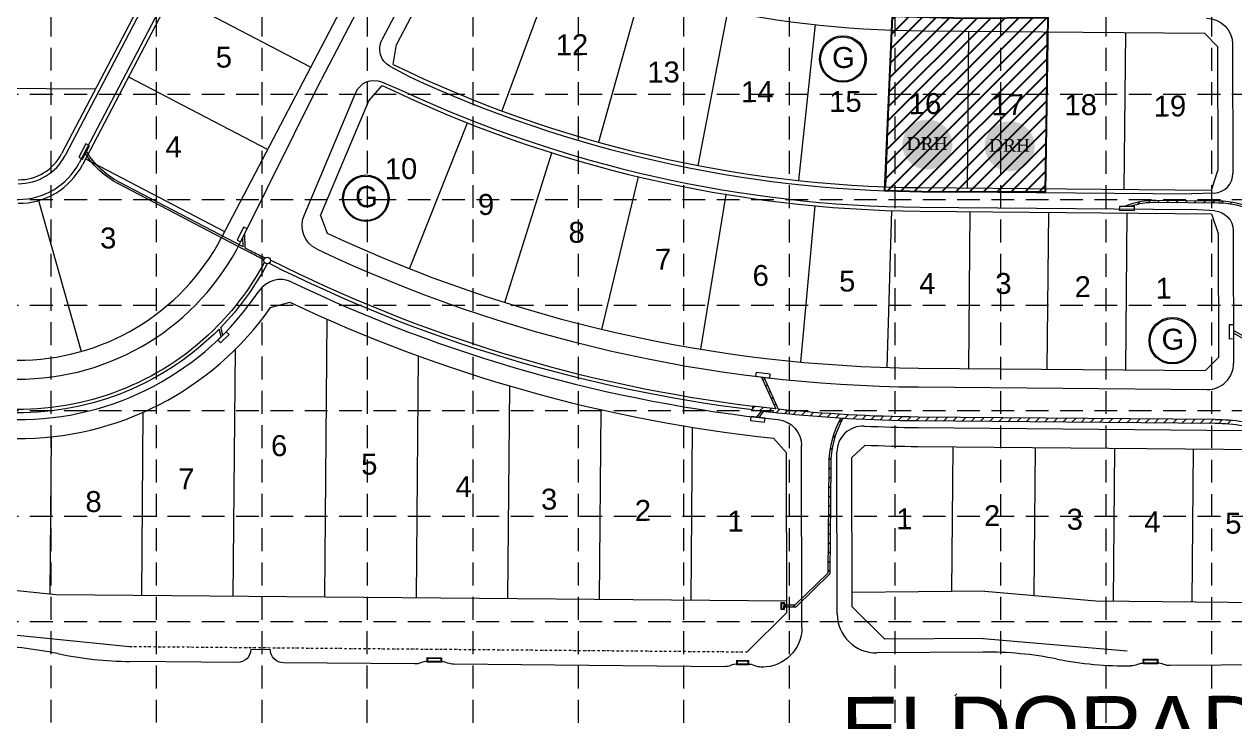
# Model space of a CAD drawing. Header units: inches. Extents: x 5975 to 9213, y 2836 to 8009.
# Drawn here: x 6687 to 7613, y 5265 to 5799 of the extents above; entities that cross this region are included whole.
import ezdxf
from ezdxf.enums import TextEntityAlignment as Align

# ---------------------------------------------------------------- set-up
doc = ezdxf.new("R2010")
doc.units = ezdxf.units.IN
doc.header["$MEASUREMENT"] = 0
for name, pattern in [('DASHED', [0.75, 0.5, -0.25]), ('DGN Style 4', [3.552404, 1.775093, -0.887546, 0.002219, -0.887546]), ('HIDDEN', [0.375, 0.25, -0.125])]:
    doc.linetypes.add(name, pattern=pattern)
for name, color, linetype, lineweight in [('0520al - Level 14', 7, 'Continuous', 0), ('0572al - Level 46', 7, 'Continuous', 0), ('BLOCKS', 7, 'Continuous', 0), ('Level 11', 7, 'Continuous', 0), ('Level 22', 7, 'Continuous', 0), ('Level 47', 7, 'Continuous', 0), ('Level 6', 7, 'Continuous', 0), ('LOGO', 7, 'Continuous', 0), ('STORM', 5, 'Continuous', 0)]:
    doc.layers.add(name, color=color, linetype=linetype, lineweight=lineweight)
for name, color, linetype in [('BASE', 7, 'Continuous'), ('GRID', 254, 'DASHED'), ('SODDED LOT', 2, 'Continuous')]:
    doc.layers.add(name, color=color, linetype=linetype)
doc.styles.add('DRHorton', font='dutcheb.ttf')
doc.styles.get("Standard").update_dxf_attribs({"font": 'ARIAL.TTF'})

# ---------------------------------------------------------------- blocks, each defined once
blk = doc.blocks.new('DRHorton')
h = blk.add_hatch(color=1)
h.paths.add_polyline_path([(78.7, 25.78, 1), (40.43, 25.78, 1)])
h.paths.add_polyline_path([(42.33, 17.91), (76.5, 17.91), (76.5, 34.87), (42.33, 34.87)], flags=24)
at = {"layer": 'BASE', "color": 176, "style": 'DRHorton'}
blk.add_text('DRH', height=9.814, dxfattribs=at).set_placement((59.39, 21.64), align=Align.CENTER)

msp = doc.modelspace()

# ---------------------------------------------------------------- hatches: boundary and pattern name
at = {"layer": 'SODDED LOT'}
h = msp.add_hatch(dxfattribs=at)
h.set_pattern_fill('ANSI31', color=256, scale=60, style=0)
h.paths.add_polyline_path([(7351.01, 5804.8), (7407.43, 5803.41), (7469.69, 5803.96), (7467.74, 5670.6), (7382.98, 5670.32), (7345.18, 5671.16)])
h.paths.add_polyline_path([(7400.62, 5966.19), (7520.73, 5964.5), (7519.61, 5830.4), (7399.21, 5831.25)])
h.paths.add_polyline_path([(7405.78, 6113), (7526.59, 6111.38), (7524.17, 5978.09), (7406.18, 5978.49), (7405.78, 6111.38)])
h.paths.add_polyline_path([(7507.01, 6746.99), (7630.07, 6747.51), (7631.11, 6874.69), (7507.01, 6874.69)])
h.paths.add_polyline_path([(7507.53, 6684.07), (7628.43, 6683.46), (7628.51, 6649.29), (7618.65, 6630.08), (7607.22, 6620.74), (7590.09, 6616.07), (7524.66, 6615.03), (7513.24, 6616.59), (7508.05, 6622.82), (7508.05, 6628.53)])
h.paths.add_polyline_path([(7486.51, 6405.99), (7512.73, 6284.4), (7603.96, 6289.11), (7625.98, 6307.98), (7628.6, 6325.8), (7630.7, 6360.39), (7517.97, 6426.96), (7506.96, 6412.28), (7493.85, 6408.09)])
h.paths.add_polyline_path([(7316.81, 6791.63), (7244.82, 6679.87), (7298.17, 6645.16), (7363.39, 6758.61)])
h.paths.add_polyline_path([(7090.29, 6927.15), (7032.12, 6805.45), (7083.1, 6779.07), (7147.87, 6895.38)])
h.paths.add_polyline_path([(7179.83, 7077.56), (7120.72, 6953.95), (7120.72, 6946.47), (7129.56, 6941.72), (7169.64, 6917.27), (7236.91, 7049.03)])
h.paths.add_polyline_path([(6973.21, 7146.91), (6935.84, 7018.55), (7045.9, 6977.12), (7094.82, 7099.37), (7035.71, 7124.5)])
h.paths.add_polyline_path([(6656.93, 7225.64), (6650.99, 7071.52), (6709.17, 7064.73), (6722.34, 7209.93)])
h.paths.add_polyline_path([(7291.62, 5043.7), (7267.69, 5045.25), (7233.72, 5083.44), (7229.48, 5188.01), (7225.23, 5201.12), (7256.11, 5201.12), (7270.39, 5195.72), (7276.56, 5187.23), (7281.58, 5172.57), (7281.2, 5106.98)])
h.paths.add_polyline_path([(8380.58, 5174.1), (8367.57, 5174.1), (8344.07, 5199.1), (8368.57, 5174.1), (8268.46, 5173.11), (8225.45, 5176.61), (8160.42, 5181.61), (8079.9, 5182.11), (7307.5, 5175.7), (7308.3, 5191.69), (7317.1, 5206.89), (7337.1, 5212.49), (7533.14, 5214.89), (7553.14, 5209.29), (7565.14, 5214.09), (7721.16, 5214.89), (7733.17, 5210.89), (7745.17, 5216.49), (8051.45, 5218.37), (8065.8, 5214.5), (8077.67, 5217.54), (8194.42, 5217.15), (8241.74, 5210.09), (8358.99, 5207.26), (8368.17, 5202.32), (8374.52, 5194.55), (8378.76, 5183.96)])
h.paths.add_polyline_path([(8704.79, 5136.17), (8691.79, 5133.64), (8753.34, 4894.96), (8772.65, 4849.2), (8813.78, 4777.7), (9048.19, 4361.94), (9072.43, 4375.67), (8939.12, 4584.85), (8791.14, 4879.37), (8747.51, 5047.36), (8711.16, 5128.12)])
h.paths.add_polyline_path([(8681.52, 5186.17), (8415.52, 5185), (8417.85, 5203.66), (8426.6, 5215.33), (8445.85, 5219.99), (8469.19, 5219.99), (8474.44, 5220.58), (8676.85, 5222.91)])
h.paths.add_polyline_path([(8413.35, 4565.98), (8280.46, 4491.51), (8281.98, 4449.25), (8282.28, 4441.35), (8285.63, 4434.36), (8293.84, 4431.32), (8314.21, 4430.71), (8347.06, 4434.05), (8381.72, 4441.65), (8415.78, 4453.81), (8447.71, 4468.4), (8453.19, 4473.27), (8455.92, 4478.43), (8455.92, 4486.64), (8454.71, 4494.24)])
h.paths.add_polyline_path([(7193.84, 4567.18), (7193.14, 4432.02), (7264.33, 4432.69), (7264.78, 4566.81)])
h.paths.add_polyline_path([(7387.96, 5013.68), (7387.48, 4885.26), (7390.38, 4884.78), (7393.04, 4881.88), (7448.68, 4881.39), (7449.65, 5014.17)])
h.paths.add_polyline_path([(7937.33, 4711.8), (7937.48, 4577.46), (8004.15, 4576.95), (8025.44, 4578.49), (8046.46, 4586.43), (8056.72, 4593.35), (8059.01, 4600.35), (8058.83, 4607.07), (8056.62, 4612.2), (8004.18, 4703.63), (7999.2, 4708.38), (7993.32, 4711.1), (7985.17, 4711.77), (7943.07, 4712)])
h.paths.add_polyline_path([(8015.77, 4750.82), (8064.6, 4866.71), (8098.83, 4868.07), (8104.76, 4866.25), (8126.21, 4865.79), (8140.36, 4860.77), (8149.94, 4853.02), (8155.42, 4844.35), (8158.61, 4832.03), (8161.35, 4819.71), (8164.09, 4819.26), (8173.68, 4785.04), (8042.69, 4711.59), (8042.24, 4719.34), (8039.04, 4729.84), (8031.74, 4739.87), (8019.87, 4748.54)])
h.paths.add_polyline_path([(8285.97, 4402.91), (8285.64, 4269.3), (8320.6, 4269.71), (8347.34, 4271.36), (8371.6, 4273.82), (8350.22, 4407.04), (8339.11, 4405.4), (8323.48, 4403.75), (8309.91, 4403.34), (8289.34, 4402.93)])
h.paths.add_polyline_path([(6997, 4412.5), (6873.98, 4344.71), (6871.32, 4343.51), (6871.8, 4331.43), (6873.25, 4329.98), (6874.7, 4313.81), (6877.36, 4297.87), (6884.6, 4287.25), (6897.65, 4277.59), (6912.38, 4274.69), (6930.5, 4273.97), (6931.95, 4271.79), (7003.68, 4271.79), (7025.42, 4391.8), (7016, 4394.94), (7006.58, 4401.46), (7001.51, 4406.77)])

# ---------------------------------------------------------------- linework, layer by layer
at = {"layer": '0520al - Level 14', "color": 7, "linetype": 'Continuous', "lineweight": 0}
msp.add_line((7398.63, 5285.05), (7400.16, 5286.58), dxfattribs=at)
at = {"layer": '0572al - Level 46', "color": 7, "linetype": 'DGN Style 4', "lineweight": 0}
msp.add_line((6767.74, 5322.73), (7240.03, 5318.59), dxfattribs=at)
at = {"layer": 'BLOCKS'}
for centre, radius in [((7313.12, 5772.12), 17.8), ((7313.06, 5772.05), 16.97), ((6948.44, 5665.64), 17.8), ((6948.38, 5665.56), 16.97), ((7565.01, 5556.65), 17.8), ((7564.96, 5556.57), 16.97)]:
    msp.add_circle(centre, radius, dxfattribs=at)
at = {"layer": 'GRID', "color": 252, "linetype": 'HIDDEN', "lineweight": 0, "ltscale": 70}
for p, q in [((7110.91, 3243.14), (7110.91, 7924.45)), ((7191.62, 3243.12), (7191.62, 7924.45)), ((7272.33, 3243.11), (7272.33, 7924.45)), ((7353.04, 3243.1), (7353.04, 7924.45)), ((7433.75, 3243.09), (7433.75, 7924.45)), ((7514.46, 3243.07), (7514.46, 7924.45)), ((7595.17, 3243.06), (7595.17, 7924.45)), ((6708.29, 3243.2), (6707.46, 7921.29)), ((6788.36, 3243.19), (6788.38, 7921.24)), ((6869.29, 3243.17), (6869.2, 7921.22)), ((6949.5, 3243.16), (6949.66, 7921.21)), ((7030.23, 3243.15), (7030.72, 7921.1)), ((6061.68, 5745.28), (9128.65, 5745.28)), ((6061.68, 5664.57), (9128.65, 5664.57)), ((6061.68, 5583.86), (9128.65, 5583.86)), ((6061.68, 5503.15), (9128.65, 5503.15)), ((6061.68, 5422.44), (9128.65, 5422.44)), ((6061.68, 5341.73), (9128.65, 5341.73))]:
    msp.add_line(p, q, dxfattribs=at)
at = {"layer": 'Level 22', "color": 7, "linetype": 'Continuous', "lineweight": 0}
for p, q in [((6839.15, 5928.8), (6718.53, 5698.21)), ((6849.79, 5923.24), (6729.16, 5692.65)), ((6982.59, 5886.94), (6914.16, 5756.13)), ((7006.51, 5874.43), (6960.68, 5786.81)), ((7611.03, 5783.35), (7611.36, 5684.62)), ((6966.84, 5766.66), (6981.54, 5758.72)), ((6852.84, 5632.54), (6914.16, 5756.13)), ((6960.48, 5754.55), (6975.97, 5748.08)), ((6901.25, 5652.46), (6940.88, 5746.53)), ((7372.22, 5670.7), (7579.91, 5668.88)), ((7596.97, 5669.58), (7579.91, 5668.88)), ((7372.11, 5658.7), (7579.95, 5656.88)), ((7597.38, 5655.86), (7579.95, 5656.88)), ((7611.5, 5640.93), (7611.84, 5539.34)), ((7370.9, 5521.21), (7591.66, 5519.27)), ((7370.63, 5490.21), (7618.77, 5488.03)), ((7281.76, 5337.03), (7281.54, 5476.38)), ((7308.74, 5347.73), (7308.55, 5471.31)), ((7251.5, 5306.79), (7251.7, 5306.99))]:
    msp.add_line(p, q, dxfattribs=at)
at = {"layer": 'Level 22', "color": 7, "linetype": 'Continuous', "lineweight": 0, "flags": 128}
for points in [[(6875.46, 5320.25), (6875.46, 5320.25), (6860.43, 5320.39), (6860.43, 5320.39)], [(7420.35, 5318.42), (7338.98, 5317.78)], [(6850.34, 5310.51), (6768.1, 5311.23)], [(6985.68, 5309.32), (6885.37, 5310.2)], [(6990.5, 5310.24), (6990.5, 5310.24)], [(7005.7, 5311.14), (6995.7, 5311.23)], [(7010.88, 5310.06), (7010.88, 5310.06)], [(7222.5, 5307.24), (7015.68, 5309.06)], [(7222.5, 5307.24), (7222.5, 5307.24)], [(7227.31, 5308.16), (7227.31, 5308.16)], [(7240.5, 5309.09), (7232.5, 5309.15)], [(7245.69, 5308), (7245.69, 5308)], [(7252.5, 5306.98), (7250.5, 5306.99)], [(7250.5, 5306.99), (7250.5, 5306.99)], [(7538.13, 5308.81), (7538.13, 5308.81)], [(7553.31, 5309.97), (7543.31, 5309.89)], [(7558.51, 5308.97), (7558.51, 5308.97)], [(7718.89, 5309.27), (7563.33, 5308.05)]]:
    msp.add_lwpolyline(points, dxfattribs=at)
at = {"layer": 'Level 22', "color": 170, "linetype": 'Continuous', "lineweight": 0, "flags": 128}
for points in [[(6995.2, 5310.74), (6995.23, 5314.24), (7006.23, 5314.14), (7006.2, 5310.64)], [(6995.7, 5311.24), (6995.73, 5313.74), (7005.73, 5313.64), (7005.7, 5311.14)], [(7542.82, 5309.39), (7542.79, 5312.89), (7553.79, 5312.97), (7553.82, 5309.47)], [(7543.31, 5309.9), (7543.3, 5312.39), (7553.3, 5312.47), (7553.31, 5309.96)], [(7231.99, 5308.66), (7232.02, 5312.16), (7241.02, 5312.08), (7240.99, 5308.58)], [(7232.5, 5309.15), (7232.52, 5311.65), (7240.52, 5311.58), (7240.5, 5309.08)]]:
    msp.add_lwpolyline(points, close=True, dxfattribs=at)
at = {"layer": 'Level 22', "color": 7, "linetype": 'Continuous', "lineweight": 0, "extrusion": (0, 0, -1)}
for centre, radius, start, end in [((-7591.03, 5783.29), 20, 90.50301, 179.80917), ((-6973.97, 5779.85), 15, 298.36188, 27.6139), ((-6954.7, 5740.71), 15, 22.8407, 112.68687), ((-7596.5, 5640.88), 15, 93.35296, 179.80917), ((-6919.68, 5644.7), 20, 295.32226, 22.8407), ((-7261.54, 5476.35), 20, 95.94702, 179.91111), ((-7251.76, 5336.98), 30, 179.91111, 270.50239), ((-6850.43, 5320.51), 10, 180.66241, 270.50302), ((-6885.46, 5320.2), 10, 270.50302, 0.30505), ((-6985.8, 5321.82), 12.5, 247.88326, 270.50302), ((-7015.79, 5321.56), 12.5, 270.50302, 293.12269), ((-7222.61, 5319.74), 12.5, 247.90407, 270.49666), ((-7250.61, 5319.49), 12.5, 270.49656, 293.14358), ((-7533.23, 5320.31), 12.5, 246.92835, 269.5479), ((-7563.23, 5320.55), 12.5, 269.54789, 292.16733)]:
    msp.add_arc(centre, radius, start, end, dxfattribs=at)
at = {"layer": 'Level 22', "color": 7, "linetype": 'Continuous', "lineweight": 0}
for centre, radius, start, end in [((7380.54, 6618.67), 948, 245.10923, 269.49699), ((7380.54, 6618.67), 960, 245.07517, 269.49699), ((6683.09, 5716.75), 52, 269.49699, 332.38609), ((6683.09, 5716.75), 40, 269.49699, 332.38609), ((7596.36, 5684.57), 15, 272.35725, 0.19083), ((6683.09, 5716.75), 189.5, 269.49699, 333.61395), ((7380.54, 6618.67), 1097.5, 244.67774, 269.49699), ((6883.24, 5583.41), 20, 64.34189, 146.32892), ((7380.54, 6618.67), 1128.5, 244.34189, 264.05298), ((6683.09, 5716.75), 220.5, 269.49699, 326.32892), ((7591.84, 5539.27), 20, 269.49699, 0.19083), ((7328.55, 5471.34), 20, 87.40562, 180.08889), ((7380.54, 6618.67), 1128.5, 267.40562, 269.49699), ((7338.74, 5347.78), 30, 180.08889, 270.45203), ((6655.28, 5043.21), 280, 78.12063, 89.49699), ((6770.56, 5591.22), 280, 258.12063, 269.49671), ((7422.56, 5038.43), 280, 78.82014, 90.45203), ((7531.14, 5587.8), 280, 258.82014, 270.45216), ((6995.58, 5297.73), 13.5, 89.49698, 112.11674), ((7005.58, 5297.64), 13.5, 66.87731, 89.49698), ((7232.39, 5295.65), 13.5, 89.54901, 112.09593), ((7240.39, 5295.59), 13.5, 66.85642, 89.54901), ((7543.42, 5296.39), 13.5, 90.45211, 113.07165), ((7553.42, 5296.47), 13.5, 67.83267, 90.45211)]:
    msp.add_arc(centre, radius, start, end, dxfattribs=at)
at = {"layer": 'Level 6', "color": 7, "linetype": 'Continuous', "lineweight": 0}
for p, q in [((6836.49, 5930.2), (6715.87, 5699.6)), ((6852.44, 5921.85), (6731.82, 5691.26)), ((6971.57, 5890.7), (6838.15, 5635.64)), ((7015.88, 5867.52), (6971.82, 5783.29)), ((7094.07, 5845.02), (7052.39, 5732.47)), ((6799.96, 5821.52), (6906.29, 5765.89)), ((7158.68, 5824.07), (7126.4, 5708.48)), ((7224.79, 5808.51), (7202.14, 5690.66)), ((7291.96, 5798.44), (7279.08, 5679.13)), ((7350.03, 5794.23), (7345.6, 5674.31)), ((7373.34, 5793.7), (7589.5, 5791.8)), ((7408.27, 5673.39), (7409.33, 5793.38)), ((7468.27, 5672.86), (7469.32, 5792.85)), ((7528.27, 5672.33), (7529.32, 5792.33)), ((7589.5, 5791.8), (7599.53, 5781.71)), ((6969.36, 5767.81), (6971.82, 5783.29)), ((7599.53, 5781.71), (7599.85, 5686.7)), ((6767.05, 5758.6), (6873.38, 5702.98)), ((6576.86, 5750.69), (6741.84, 5749.24)), ((6950.68, 5740.2), (6961.02, 5751.85)), ((6913.75, 5652.52), (6950.68, 5740.2)), ((6981.91, 5611.7), (7026.08, 5723.27)), ((6734.14, 5695.69), (6840.47, 5640.07)), ((7054.57, 5585.89), (7090.69, 5700.32)), ((7594.9, 5671.75), (7599.85, 5686.7)), ((7128.88, 5565.31), (7156.76, 5682.03)), ((7372.24, 5673.7), (7594.9, 5671.75)), ((7204.46, 5550.07), (7223.97, 5668.48)), ((6698.1, 5663.84), (6730.86, 5548.4)), ((7280.94, 5540.25), (7291.98, 5659.75)), ((7346.91, 5536.19), (7350.64, 5656.13)), ((7372.09, 5655.7), (7594.96, 5653.75)), ((7410.21, 5655.37), (7409.16, 5535.37)), ((7470.21, 5654.84), (7469.15, 5534.85)), ((6913.75, 5652.52), (6918.9, 5638.98)), ((7530.2, 5654.31), (7529.15, 5534.32)), ((7594.96, 5653.75), (7600.01, 5638.7)), ((7600.01, 5638.7), (7600.33, 5543.69)), ((6875.67, 5582.08), (6890.35, 5586.11)), ((6917.07, 5360.69), (6918.94, 5573.02)), ((6847.07, 5361.3), (6848.73, 5550.06)), ((6987.07, 5360.07), (6988.69, 5544.93)), ((7590.36, 5533.78), (7600.33, 5543.69)), ((7371.03, 5535.71), (7590.36, 5533.78)), ((7057.07, 5359.46), (7058.49, 5521.97)), ((6777.08, 5361.91), (6778.31, 5501.91)), ((7127.06, 5358.84), (7128.34, 5503.84)), ((7197.06, 5358.23), (7198.22, 5490.3)), ((6707.08, 5362.96), (6708.14, 5483.09)), ((7260.04, 5482.04), (7270.05, 5470.97)), ((7270.24, 5348.58), (7270.05, 5470.97)), ((7320.06, 5467.25), (7330.04, 5476.78)), ((7370.51, 5475.71), (7650.56, 5473.25)), ((7397.25, 5475.47), (7396.28, 5364.73)), ((7460.2, 5474.92), (7459.21, 5361.65)), ((7520.85, 5474.39), (7519.82, 5357.39)), ((7580.85, 5473.86), (7579.82, 5356.87)), ((7320.24, 5353.13), (7320.06, 5467.25)), ((6659.67, 5367.69), (6711.76, 5362.49)), ((6711.76, 5362.49), (7270.23, 5357.59)), ((7421.7, 5364.93), (7506.52, 5357.51)), ((7345.27, 5328.33), (7320.24, 5353.13)), ((7506.52, 5357.51), (7650.95, 5356.24)), ((7270.24, 5348.58), (7240.03, 5318.59)), ((6657.83, 5333.7), (6767.74, 5322.73)), ((7420.27, 5328.92), (7530.35, 5319.29))]:
    msp.add_line(p, q, dxfattribs=at)
at = {"layer": 'Level 6', "color": 7, "linetype": 'Continuous', "lineweight": 0, "flags": 128}
for points in [[(7421.7, 5364.93), (7320.15, 5364.13)], [(7420.27, 5328.92), (7345.27, 5328.33)]]:
    msp.add_lwpolyline(points, dxfattribs=at)
at = {"layer": 'Level 6', "color": 7, "linetype": 'Continuous', "lineweight": 0}
for centre, radius, start, end in [((7380.58, 6618.67), 825, 244.81756, 269.49699), ((7380.54, 6618.67), 945, 244.2077, 269.49699), ((7380.54, 6618.67), 963, 244.17396, 269.49699), ((6683.09, 5716.75), 37, 269.49699, 332.38609), ((6683.09, 5716.75), 55, 269.49699, 332.38609), ((7380.54, 6618.67), 1083, 244.76978, 269.49699), ((6683.09, 5716.75), 175, 269.49699, 332.38609), ((6683.09, 5716.75), 235, 269.49699, 325.03418), ((7380.54, 6618.67), 1143, 244.60463, 263.94821), ((7380.54, 6618.67), 1143, 267.46797, 269.49699)]:
    msp.add_arc(centre, radius, start, end, dxfattribs=at)
at = {"layer": 'SODDED LOT'}
msp.add_lwpolyline([(7351.01, 5804.8), (7407.43, 5803.41), (7469.69, 5803.96), (7467.74, 5670.6), (7382.98, 5670.32), (7345.18, 5671.16)], close=True, dxfattribs=at)
at = {"layer": 'STORM', "color": 170, "linetype": 'Continuous', "lineweight": 0}
for p, q in [((6855.22, 5626.38), (6759.28, 5676.56)), ((6854.76, 5628.31), (6759.97, 5677.89)), ((7529.49, 5659.32), (7530.23, 5660.06)), ((7538.01, 5660.77), (7539.91, 5662.67)), ((7546.39, 5662.08), (7548.04, 5663.72)), ((7600.21, 5661.95), (7552.73, 5662.37)), ((7600.23, 5663.45), (7552.74, 5663.87)), ((7553.74, 5662.36), (7555.23, 5663.85)), ((7560.75, 5662.3), (7562.24, 5663.78)), ((7567.76, 5662.23), (7569.25, 5663.72)), ((7574.77, 5662.17), (7576.26, 5663.66)), ((7581.78, 5662.11), (7583.27, 5663.6)), ((7588.79, 5662.05), (7590.28, 5663.54)), ((7595.8, 5661.99), (7597.29, 5663.48)), ((7602.71, 5661.83), (7604.17, 5663.29)), ((7609.16, 5661.21), (7610.48, 5662.52)), ((6856.3, 5627.5), (6855.84, 5638.57)), ((6854.76, 5628.31), (6854.45, 5635.78)), ((6860.83, 5625.14), (6856.3, 5627.5)), ((6860.13, 5623.81), (6855.22, 5626.38)), ((6837.9, 5559.74), (6836.26, 5565.53)), ((6839.12, 5560.95), (6837.47, 5566.76)), ((7629.48, 5554.28), (7611.76, 5564.44)), ((7611.76, 5563.1), (7612.61, 5563.95)), ((7629.61, 5552.19), (7611.76, 5562.42)), ((7250.98, 5528.84), (7261.84, 5504.47)), ((7251.96, 5526.65), (7253.09, 5527.79)), ((7252.71, 5528.63), (7263.56, 5504.29)), ((7254.13, 5521.76), (7255.27, 5522.9)), ((7256.31, 5516.87), (7257.45, 5518)), ((7258.49, 5511.98), (7259.63, 5513.11)), ((7260.67, 5507.08), (7261.81, 5508.22)), ((7243.91, 5503.5), (7244.27, 5506.48)), ((7244.04, 5504.59), (7245.75, 5506.31)), ((7247.35, 5498.05), (7250.79, 5502.68)), ((7249.07, 5497.85), (7252.51, 5502.48)), ((7249.37, 5502.85), (7252.07, 5505.56)), ((7255.72, 5502.13), (7258.44, 5504.85)), ((7262.09, 5501.43), (7264.82, 5504.16)), ((7268.53, 5500.8), (7271.28, 5503.55)), ((7274.99, 5500.18), (7277.74, 5502.94)), ((7281.44, 5499.57), (7284.2, 5502.33)), ((7287.96, 5499.01), (7290.75, 5501.8)), ((7294.53, 5498.51), (7297.32, 5501.31)), ((7301.1, 5498.01), (7303.9, 5500.82)), ((7307.7, 5497.55), (7310.54, 5500.38)), ((7314.39, 5497.16), (7317.23, 5500.01)), ((7321.08, 5496.78), (7323.93, 5499.63)), ((7327.78, 5496.41), (7330.67, 5499.3)), ((7334.59, 5496.15), (7337.48, 5499.04)), ((7341.4, 5495.89), (7344.3, 5498.79)), ((7348.22, 5495.63), (7351.15, 5498.57)), ((7355.15, 5495.5), (7358.09, 5498.44)), ((7362.09, 5495.36), (7365.04, 5498.31)), ((7369.02, 5495.22), (7371.99, 5498.2)), ((7597.75, 5496.22), (7370.7, 5498.21)), ((7376.03, 5495.16), (7379, 5498.14)), ((7383.04, 5495.1), (7386.01, 5498.07)), ((7390.05, 5495.04), (7393.02, 5498.01)), ((7397.06, 5494.98), (7400.03, 5497.95)), ((7404.07, 5494.92), (7407.04, 5497.89)), ((7411.08, 5494.85), (7414.05, 5497.83)), ((7418.09, 5494.79), (7421.06, 5497.77)), ((7425.1, 5494.73), (7428.07, 5497.7)), ((7432.11, 5494.67), (7435.08, 5497.64)), ((7439.11, 5494.61), (7442.09, 5497.58)), ((7446.12, 5494.55), (7449.1, 5497.52)), ((7453.13, 5494.48), (7456.11, 5497.46)), ((7460.14, 5494.42), (7463.12, 5497.4)), ((7467.15, 5494.36), (7470.13, 5497.34)), ((7309.61, 5493.55), (7312.99, 5496.93)), ((7597.72, 5493.22), (7370.68, 5495.21)), ((7474.16, 5494.3), (7477.14, 5497.27)), ((7481.17, 5494.24), (7484.15, 5497.21)), ((7488.18, 5494.18), (7491.16, 5497.15)), ((7495.19, 5494.12), (7498.17, 5497.09)), ((7502.2, 5494.05), (7505.17, 5497.03)), ((7509.21, 5493.99), (7512.18, 5496.97)), ((7516.22, 5493.93), (7519.19, 5496.9)), ((7523.23, 5493.87), (7526.2, 5496.84)), ((7530.24, 5493.81), (7533.21, 5496.78)), ((7537.25, 5493.75), (7540.22, 5496.72)), ((7544.26, 5493.68), (7547.23, 5496.66)), ((7551.27, 5493.62), (7554.24, 5496.6)), ((7558.28, 5493.56), (7561.25, 5496.54)), ((7565.29, 5493.5), (7568.26, 5496.47)), ((7572.3, 5493.44), (7575.27, 5496.41)), ((7579.31, 5493.38), (7582.28, 5496.35)), ((7586.31, 5493.32), (7589.29, 5496.29)), ((7593.32, 5493.25), (7596.3, 5496.23)), ((7600.27, 5493.13), (7603.18, 5496.04)), ((7607.02, 5492.81), (7609.83, 5495.61)), ((7305.26, 5482.13), (7307.58, 5484.45)), ((7303.29, 5473.09), (7305.14, 5474.94)), ((7302.3, 5461.84), (7301.57, 5378.92)), ((7302.42, 5465.15), (7304.03, 5466.76)), ((7303.8, 5461.82), (7303.07, 5378.29)), ((7302.21, 5450.79), (7303.72, 5452.31)), ((7302.27, 5457.93), (7303.78, 5459.44)), ((7302.14, 5443.66), (7303.66, 5445.17)), ((7302.08, 5436.53), (7303.59, 5438.04)), ((7301.96, 5422.26), (7303.47, 5423.77)), ((7302.02, 5429.39), (7303.53, 5430.9)), ((7301.89, 5415.12), (7303.41, 5416.64)), ((7301.83, 5407.99), (7303.34, 5409.5)), ((7301.77, 5400.86), (7303.28, 5402.37)), ((7301.64, 5386.59), (7303.16, 5388.1)), ((7301.7, 5393.72), (7303.22, 5395.24)), ((7301.57, 5378.92), (7276.5, 5354.28)), ((7303.07, 5378.29), (7277.11, 5352.77)), ((7301.58, 5379.46), (7303.09, 5380.97)), ((7265.62, 5356.13), (7265.58, 5351.13)), ((7265.58, 5351.13), (7268.58, 5351.1)), ((7268.62, 5356.1), (7265.62, 5356.13)), ((7268.58, 5351.1), (7268.62, 5356.1)), ((7277.11, 5352.77), (7268.59, 5352.85)), ((7268.6, 5353.55), (7269.4, 5354.34)), ((7276.5, 5354.28), (7268.61, 5354.35)), ((7274.92, 5352.79), (7276.4, 5354.28))]:
    msp.add_line(p, q, dxfattribs=at)
at = {"layer": 'STORM', "color": 170, "linetype": 'Continuous', "lineweight": 0, "flags": 128}
for points in [[(6729.13, 5696.9), (6731.79, 5695.51), (6737.15, 5705.76), (6734.49, 5707.15)], [(7524.44, 5656.37), (7536, 5656.26), (7536.03, 5659.26), (7524.47, 5659.36)], [(6850.01, 5633.58), (6852.7, 5632.25), (6857.59, 5642.1), (6854.9, 5643.43)], [(6835.32, 5557.17), (6837.43, 5555.05), (6843.82, 5561.39), (6841.7, 5563.52)], [(7608.78, 5557.92), (7608.74, 5568.92), (7608.74, 5568.92), (7611.74, 5568.93), (7611.74, 5568.93), (7611.78, 5557.93), (7611.78, 5557.93), (7608.78, 5557.92)], [(7257.31, 5528.09), (7257.66, 5531.07), (7246.74, 5532.36), (7246.39, 5529.38)], [(7253.32, 5494.33), (7253.67, 5497.31), (7242.75, 5498.6), (7242.4, 5495.62)]]:
    msp.add_lwpolyline(points, close=True, dxfattribs=at)
msp.add_lwpolyline([(7268.12, 5355.6), (7266.12, 5355.62), (7266.08, 5351.62), (7268.08, 5351.6), (7268.12, 5355.6)], dxfattribs=at)
at = {"layer": 'STORM', "color": 170, "linetype": 'Continuous', "lineweight": 0}
msp.add_circle((6872.96, 5618.04), 2.5, dxfattribs=at)
at = {"layer": 'STORM', "color": 170, "linetype": 'Continuous', "lineweight": 0, "extrusion": (0, 0, -1)}
for centre, radius, start, end in [((-6789.75, 5734.82), 64.25, 297.6139, 328.6634), ((-6789.75, 5734.82), 65.75, 297.6139, 327.87966), ((-7380.54, 6618.67), 1122.75, 297.02167, 297.6139), ((-7380.54, 6618.67), 1121.25, 297.02261, 297.6139), ((-7380.54, 6618.67), 1120.62, 276.98526, 296.78303), ((-6683.09, 5716.75), 212.75, 208.05043, 224.21219), ((-6683.09, 5716.75), 215.25, 208.04704, 224.17352), ((-7380.54, 6618.67), 1123.38, 276.98526, 296.79044), ((-6683.09, 5716.75), 215.25, 224.63347, 270.50301), ((-6683.09, 5716.75), 212.75, 224.21219, 270.50301), ((-7380.54, 6618.67), 1123.5, 276.63188, 276.98526), ((-7380.54, 6618.67), 1120.5, 276.54357, 276.98526), ((-7380.54, 6618.67), 1123.5, 275.99258, 276.54358), ((-7380.54, 6618.67), 1120.5, 276.0812, 276.54357), ((-7380.54, 6618.67), 1123.5, 270.50301, 275.99258), ((-7380.54, 6618.67), 1120.5, 270.50301, 275.99259)]:
    msp.add_arc(centre, radius, start, end, dxfattribs=at)
at = {"layer": 'STORM', "color": 170, "linetype": 'Continuous', "lineweight": 0}
for centre, radius, start, end in [((7552.16, 5598.12), 65.75, 89.49699, 111.40922), ((7552.16, 5598.12), 64.25, 89.49699, 107.79866), ((7599.65, 5597.7), 64.25, 62.85895, 89.49701), ((7599.65, 5597.7), 65.75, 63.5325, 89.49701), ((7378.05, 5461.17), 75.75, 151.52084, 179.49699), ((7378.05, 5461.17), 74.25, 150.97997, 179.49699), ((7596.42, 5344.72), 148.5, 72.94312, 89.49699), ((7596.42, 5344.72), 151.5, 73.3374, 89.49699)]:
    msp.add_arc(centre, radius, start, end, dxfattribs=at)

# ---------------------------------------------------------------- block references
at = {"layer": 'LOGO'}
for p in [(7318.12, 5680.9), (7381.14, 5679.57)]:
    msp.add_blockref('DRHorton', p, dxfattribs=at)

# ---------------------------------------------------------------- texts
at = {"layer": 'Level 11', "color": 7, "linetype": 'Continuous', "lineweight": 13}
for s, p in [('12', (7106.12, 5774.98)), ('5', (6839.94, 5765.55)), ('13', (7176.07, 5754.15)), ('14', (7247.69, 5739.14)), ('15', (7315.15, 5731.64)), ('16', (7375.94, 5729.98)), ('17', (7439.23, 5729.14)), ('18', (7495.03, 5729.14)), ('19', (7563.23, 5728.16)), ('4', (6801.48, 5696.88)), ('10', (6975.4, 5680.19)), ('9', (7040.39, 5652.84)), ('8', (7109.63, 5631.57)), ('3', (6751.58, 5627.17)), ('7', (7175.83, 5610.91)), ('6', (7250.36, 5598.54)), ('5', (7316.51, 5594.25)), ('4', (7377.75, 5592.41)), ('3', (7435.93, 5592.41)), ('2', (7496.57, 5589.96)), ('1', (7558.42, 5588.73)), ('6', (6882.21, 5468.36)), ('5', (6951.14, 5454.17)), ('7', (6811.33, 5442.93)), ('4', (7023.24, 5436.96)), ('8', (6740.34, 5425.58)), ('3', (7088.61, 5427.4)), ('2', (7160.35, 5418.8)), ('1', (7231.13, 5410.59)), ('1', (7360.16, 5412.32)), ('2', (7427.26, 5414.82)), ('3', (7490.49, 5412.08)), ('4', (7549.72, 5409.98)), ('5', (7611.67, 5409.02))]:
    msp.add_text(s, height=16, rotation=0.53528, dxfattribs=at).set_placement(p, align=Align.CENTER)
at = {"layer": 'Level 47', "color": 7, "linetype": 'Continuous', "lineweight": 0}
for s, height, p in [('G', 16, (7313.58, 5765.26)), ('G', 16, (6948.9, 5658.77)), ('G', 16, (7565.47, 5549.78)), ('ELDORADO   PARKWAY', 48, (7695.36, 5237.25))]:
    msp.add_text(s, height=height, rotation=0.16861, dxfattribs=at).set_placement(p, align=Align.CENTER)

doc.saveas('drawing.dxf')
